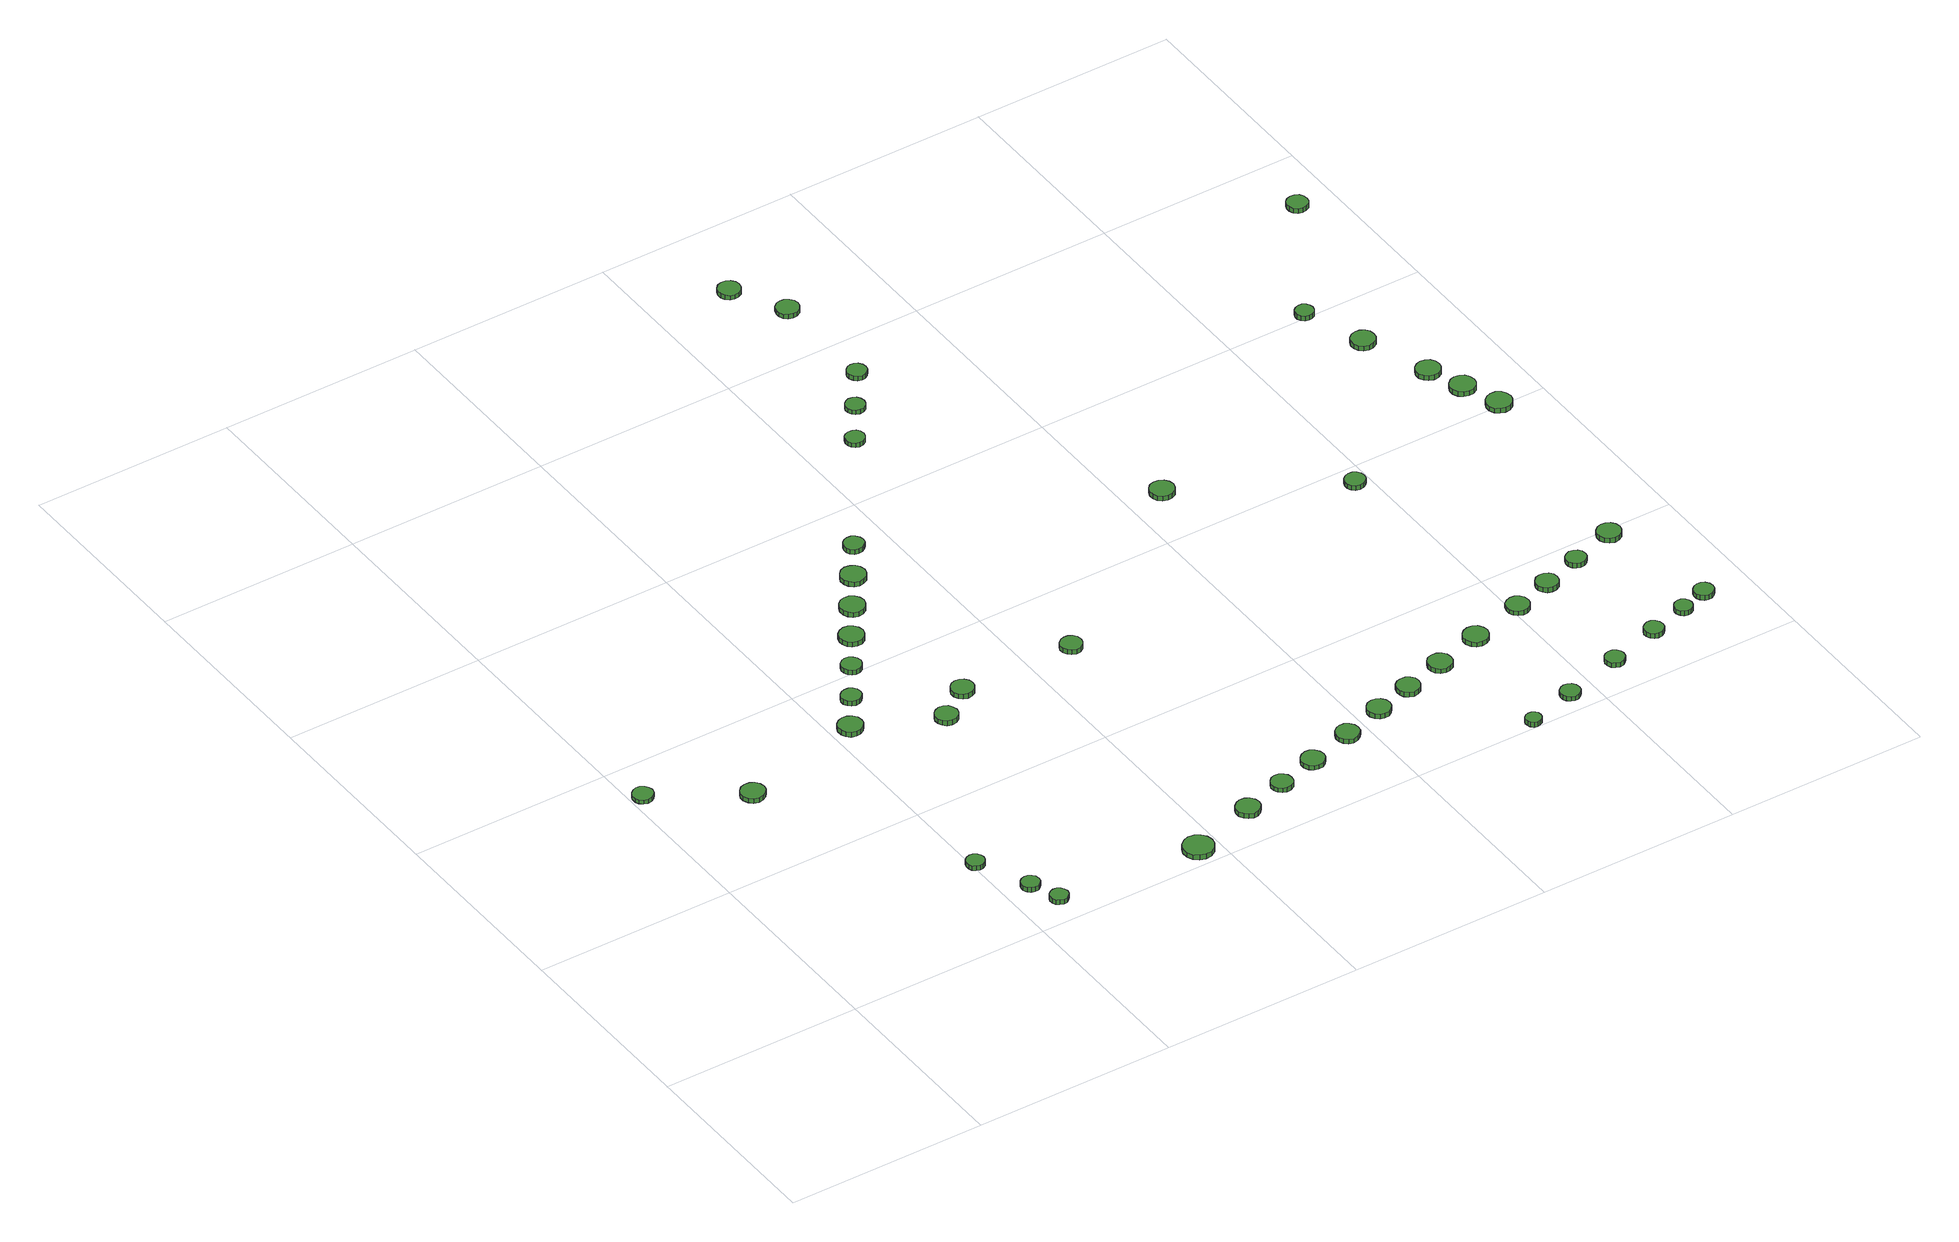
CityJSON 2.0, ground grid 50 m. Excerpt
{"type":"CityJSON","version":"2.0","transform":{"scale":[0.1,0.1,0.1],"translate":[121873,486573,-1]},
"CityObjects":{
"tree1":{"type":"SolitaryVegetationObject","attributes":{"function":"something"},"geometry":[{"type":"MultiSurface","lod":"1","boundaries":[[[0,1,2,3,4,5,6,7,8,9,10,11,12,13,14]],[[15,16,17,18,19,20,21,22,23,24,25,26,27,28,29]],[[0,29,28,1]],[[1,28,27,2]],[[2,27,26,3]],[[3,26,25,4]],[[4,25,24,5]],[[5,24,23,6]],[[6,23,22,7]],[[7,22,21,8]],[[8,21,20,9]],[[9,20,19,10]],[[10,19,18,11]],[[11,18,17,12]],[[12,17,16,13]],[[13,16,15,14]],[[14,15,29,0]]]}]},
"tree2":{"type":"SolitaryVegetationObject","attributes":{"function":"something"},"geometry":[{"type":"MultiSurface","lod":"1","boundaries":[[[30,31,32,33,34,35,36,37,38,39,40,41,42,43,44]],[[45,46,47,48,49,50,51,52,53,54,55,56,57,58,59]],[[30,59,58,31]],[[31,58,57,32]],[[32,57,56,33]],[[33,56,55,34]],[[34,55,54,35]],[[35,54,53,36]],[[36,53,52,37]],[[37,52,51,38]],[[38,51,50,39]],[[39,50,49,40]],[[40,49,48,41]],[[41,48,47,42]],[[42,47,46,43]],[[43,46,45,44]],[[44,45,59,30]]]}]},
"tree3":{"type":"SolitaryVegetationObject","attributes":{"function":"something"},"geometry":[{"type":"MultiSurface","lod":"1","boundaries":[[[60,61,62,63,64,65,66,67,68,69,70,71,72,73,74]],[[75,76,77,78,79,80,81,82,83,84,85,86,87,88,89]],[[60,89,88,61]],[[61,88,87,62]],[[62,87,86,63]],[[63,86,85,64]],[[64,85,84,65]],[[65,84,83,66]],[[66,83,82,67]],[[67,82,81,68]],[[68,81,80,69]],[[69,80,79,70]],[[70,79,78,71]],[[71,78,77,72]],[[72,77,76,73]],[[73,76,75,74]],[[74,75,89,60]]]}]},
"tree4":{"type":"SolitaryVegetationObject","attributes":{"function":"something"},"geometry":[{"type":"MultiSurface","lod":"1","boundaries":[[[90,91,92,93,94,95,96,97,98,99,100,101,102,103,104]],[[105,106,107,108,109,110,111,112,113,114,115,116,117,118,119]],[[90,119,118,91]],[[91,118,117,92]],[[92,117,116,93]],[[93,116,115,94]],[[94,115,114,95]],[[95,114,113,96]],[[96,113,112,97]],[[97,112,111,98]],[[98,111,110,99]],[[99,110,109,100]],[[100,109,108,101]],[[101,108,107,102]],[[102,107,106,103]],[[103,106,105,104]],[[104,105,119,90]]]}]},
"tree5":{"type":"SolitaryVegetationObject","attributes":{"function":"something"},"geometry":[{"type":"MultiSurface","lod":"1","boundaries":[[[120,121,122,123,124,125,126,127,128,129,130,131,132,133,134]],[[135,136,137,138,139,140,141,142,143,144,145,146,147,148,149]],[[120,149,148,121]],[[121,148,147,122]],[[122,147,146,123]],[[123,146,145,124]],[[124,145,144,125]],[[125,144,143,126]],[[126,143,142,127]],[[127,142,141,128]],[[128,141,140,129]],[[129,140,139,130]],[[130,139,138,131]],[[131,138,137,132]],[[132,137,136,133]],[[133,136,135,134]],[[134,135,149,120]]]}]},
"tree6":{"type":"SolitaryVegetationObject","attributes":{"function":"something"},"geometry":[{"type":"MultiSurface","lod":"1","boundaries":[[[150,151,152,153,154,155,156,157,158,159,160,161,162,163,164]],[[165,166,167,168,169,170,171,172,173,174,175,176,177,178,179]],[[150,179,178,151]],[[151,178,177,152]],[[152,177,176,153]],[[153,176,175,154]],[[154,175,174,155]],[[155,174,173,156]],[[156,173,172,157]],[[157,172,171,158]],[[158,171,170,159]],[[159,170,169,160]],[[160,169,168,161]],[[161,168,167,162]],[[162,167,166,163]],[[163,166,165,164]],[[164,165,179,150]]]}]},
"tree7":{"type":"SolitaryVegetationObject","attributes":{"function":"something"},"geometry":[{"type":"MultiSurface","lod":"1","boundaries":[[[180,181,182,183,184,185,186,187,188,189,190,191,192,193,194]],[[195,196,197,198,199,200,201,202,203,204,205,206,207,208,209]],[[180,209,208,181]],[[181,208,207,182]],[[182,207,206,183]],[[183,206,205,184]],[[184,205,204,185]],[[185,204,203,186]],[[186,203,202,187]],[[187,202,201,188]],[[188,201,200,189]],[[189,200,199,190]],[[190,199,198,191]],[[191,198,197,192]],[[192,197,196,193]],[[193,196,195,194]],[[194,195,209,180]]]}]},
"tree8":{"type":"SolitaryVegetationObject","attributes":{"function":"something"},"geometry":[{"type":"MultiSurface","lod":"1","boundaries":[[[210,211,212,213,214,215,216,217,218,219,220,221,222,223,224]],[[225,226,227,228,229,230,231,232,233,234,235,236,237,238,239]],[[210,239,238,211]],[[211,238,237,212]],[[212,237,236,213]],[[213,236,235,214]],[[214,235,234,215]],[[215,234,233,216]],[[216,233,232,217]],[[217,232,231,218]],[[218,231,230,219]],[[219,230,229,220]],[[220,229,228,221]],[[221,228,227,222]],[[222,227,226,223]],[[223,226,225,224]],[[224,225,239,210]]]}]},
"tree9":{"type":"SolitaryVegetationObject","attributes":{"function":"something"},"geometry":[{"type":"MultiSurface","lod":"1","boundaries":[[[240,241,242,243,244,245,246,247,248,249,250,251,252,253,254]],[[255,256,257,258,259,260,261,262,263,264,265,266,267,268,269]],[[240,269,268,241]],[[241,268,267,242]],[[242,267,266,243]],[[243,266,265,244]],[[244,265,264,245]],[[245,264,263,246]],[[246,263,262,247]],[[247,262,261,248]],[[248,261,260,249]],[[249,260,259,250]],[[250,259,258,251]],[[251,258,257,252]],[[252,257,256,253]],[[253,256,255,254]],[[254,255,269,240]]]}]},
"tree10":{"type":"SolitaryVegetationObject","attributes":{"function":"something"},"geometry":[{"type":"MultiSurface","lod":"1","boundaries":[[[270,271,272,273,274,275,276,277,278,279,280,281,282,283,284]],[[285,286,287,288,289,290,291,292,293,294,295,296,297,298,299]],[[270,299,298,271]],[[271,298,297,272]],[[272,297,296,273]],[[273,296,295,274]],[[274,295,294,275]],[[275,294,293,276]],[[276,293,292,277]],[[277,292,291,278]],[[278,291,290,279]],[[279,290,289,280]],[[280,289,288,281]],[[281,288,287,282]],[[282,287,286,283]],[[283,286,285,284]],[[284,285,299,270]]]}]},
"tree11":{"type":"SolitaryVegetationObject","attributes":{"function":"something"},"geometry":[{"type":"MultiSurface","lod":"1","boundaries":[[[300,301,302,303,304,305,306,307,308,309,310,311,312,313,314]],[[315,316,317,318,319,320,321,322,323,324,325,326,327,328,329]],[[300,329,328,301]],[[301,328,327,302]],[[302,327,326,303]],[[303,326,325,304]],[[304,325,324,305]],[[305,324,323,306]],[[306,323,322,307]],[[307,322,321,308]],[[308,321,320,309]],[[309,320,319,310]],[[310,319,318,311]],[[311,318,317,312]],[[312,317,316,313]],[[313,316,315,314]],[[314,315,329,300]]]}]},
"tree12":{"type":"SolitaryVegetationObject","attributes":{"function":"something"},"geometry":[{"type":"MultiSurface","lod":"1","boundaries":[[[330,331,332,333,334,335,336,337,338,339,340,341,342,343,344]],[[345,346,347,348,349,350,351,352,353,354,355,356,357,358,359]],[[330,359,358,331]],[[331,358,357,332]],[[332,357,356,333]],[[333,356,355,334]],[[334,355,354,335]],[[335,354,353,336]],[[336,353,352,337]],[[337,352,351,338]],[[338,351,350,339]],[[339,350,349,340]],[[340,349,348,341]],[[341,348,347,342]],[[342,347,346,343]],[[343,346,345,344]],[[344,345,359,330]]]}]},
"tree13":{"type":"SolitaryVegetationObject","attributes":{"function":"something"},"geometry":[{"type":"MultiSurface","lod":"1","boundaries":[[[360,361,362,363,364,365,366,367,368,369,370,371,372,373,374]],[[375,376,377,378,379,380,381,382,383,384,385,386,387,388,389]],[[360,389,388,361]],[[361,388,387,362]],[[362,387,386,363]],[[363,386,385,364]],[[364,385,384,365]],[[365,384,383,366]],[[366,383,382,367]],[[367,382,381,368]],[[368,381,380,369]],[[369,380,379,370]],[[370,379,378,371]],[[371,378,377,372]],[[372,377,376,373]],[[373,376,375,374]],[[374,375,389,360]]]}]},
"tree14":{"type":"SolitaryVegetationObject","attributes":{"function":"something"},"geometry":[{"type":"MultiSurface","lod":"1","boundaries":[[[390,391,392,393,394,395,396,397,398,399,400,401,402,403,404]],[[405,406,407,408,409,410,411,412,413,414,415,416,417,418,419]],[[390,419,418,391]],[[391,418,417,392]],[[392,417,416,393]],[[393,416,415,394]],[[394,415,414,395]],[[395,414,413,396]],[[396,413,412,397]],[[397,412,411,398]],[[398,411,410,399]],[[399,410,409,400]],[[400,409,408,401]],[[401,408,407,402]],[[402,407,406,403]],[[403,406,405,404]],[[404,405,419,390]]]}]},
"tree15":{"type":"SolitaryVegetationObject","attributes":{"function":"something"},"geometry":[{"type":"MultiSurface","lod":"1","boundaries":[[[420,421,422,423,424,425,426,427,428,429,430,431,432,433,434]],[[435,436,437,438,439,440,441,442,443,444,445,446,447,448,449]],[[420,449,448,421]],[[421,448,447,422]],[[422,447,446,423]],[[423,446,445,424]],[[424,445,444,425]],[[425,444,443,426]],[[426,443,442,427]],[[427,442,441,428]],[[428,441,440,429]],[[429,440,439,430]],[[430,439,438,431]],[[431,438,437,432]],[[432,437,436,433]],[[433,436,435,434]],[[434,435,449,420]]]}]},
"tree16":{"type":"SolitaryVegetationObject","attributes":{"function":"something"},"geometry":[{"type":"MultiSurface","lod":"1","boundaries":[[[450,451,452,453,454,455,456,457,458,459,460,461,462,463,464]],[[465,466,467,468,469,470,471,472,473,474,475,476,477,478,479]],[[450,479,478,451]],[[451,478,477,452]],[[452,477,476,453]],[[453,476,475,454]],[[454,475,474,455]],[[455,474,473,456]],[[456,473,472,457]],[[457,472,471,458]],[[458,471,470,459]],[[459,470,469,460]],[[460,469,468,461]],[[461,468,467,462]],[[462,467,466,463]],[[463,466,465,464]],[[464,465,479,450]]]}]},
"tree17":{"type":"SolitaryVegetationObject","attributes":{"function":"something"},"geometry":[{"type":"MultiSurface","lod":"1","boundaries":[[[480,481,482,483,484,485,486,487,488,489,490,491,492,493,494]],[[495,496,497,498,499,500,501,502,503,504,505,506,507,508,509]],[[480,509,508,481]],[[481,508,507,482]],[[482,507,506,483]],[[483,506,505,484]],[[484,505,504,485]],[[485,504,503,486]],[[486,503,502,487]],[[487,502,501,488]],[[488,501,500,489]],[[489,500,499,490]],[[490,499,498,491]],[[491,498,497,492]],[[492,497,496,493]],[[493,496,495,494]],[[494,495,509,480]]]}]},
"tree18":{"type":"SolitaryVegetationObject","attributes":{"function":"something"},"geometry":[{"type":"MultiSurface","lod":"1","boundaries":[[[510,511,512,513,514,515,516,517,518,519,520,521,522,523,524]],[[525,526,527,528,529,530,531,532,533,534,535,536,537,538,539]],[[510,539,538,511]],[[511,538,537,512]],[[512,537,536,513]],[[513,536,535,514]],[[514,535,534,515]],[[515,534,533,516]],[[516,533,532,517]],[[517,532,531,518]],[[518,531,530,519]],[[519,530,529,520]],[[520,529,528,521]],[[521,528,527,522]],[[522,527,526,523]],[[523,526,525,524]],[[524,525,539,510]]]}]},
"tree19":{"type":"SolitaryVegetationObject","attributes":{"function":"something"},"geometry":[{"type":"MultiSurface","lod":"1","boundaries":[[[540,541,542,543,544,545,546,547,548,549,550,551,552,553,554]],[[555,556,557,558,559,560,561,562,563,564,565,566,567,568,569]],[[540,569,568,541]],[[541,568,567,542]],[[542,567,566,543]],[[543,566,565,544]],[[544,565,564,545]],[[545,564,563,546]],[[546,563,562,547]],[[547,562,561,548]],[[548,561,560,549]],[[549,560,559,550]],[[550,559,558,551]],[[551,558,557,552]],[[552,557,556,553]],[[553,556,555,554]],[[554,555,569,540]]]}]},
"tree20":{"type":"SolitaryVegetationObject","attributes":{"function":"something"},"geometry":[{"type":"MultiSurface","lod":"1","boundaries":[[[570,571,572,573,574,575,576,577,578,579,580,581,582,583,584]],[[585,586,587,588,589,590,591,592,593,594,595,596,597,598,599]],[[570,599,598,571]],[[571,598,597,572]],[[572,597,596,573]],[[573,596,595,574]],[[574,595,594,575]],[[575,594,593,576]],[[576,593,592,577]],[[577,592,591,578]],[[578,591,590,579]],[[579,590,589,580]],[[580,589,588,581]],[[581,588,587,582]],[[582,587,586,583]],[[583,586,585,584]],[[584,585,599,570]]]}]},
"tree21":{"type":"SolitaryVegetationObject","attributes":{"function":"something"},"geometry":[{"type":"MultiSurface","lod":"1","boundaries":[[[600,601,602,603,604,605,606,607,608,609,610,611,612,613,614]],[[615,616,617,618,619,620,621,622,623,624,625,626,627,628,629]],[[600,629,628,601]],[[601,628,627,602]],[[602,627,626,603]],[[603,626,625,604]],[[604,625,624,605]],[[605,624,623,606]],[[606,623,622,607]],[[607,622,621,608]],[[608,621,620,609]],[[609,620,619,610]],[[610,619,618,611]],[[611,618,617,612]],[[612,617,616,613]],[[613,616,615,614]],[[614,615,629,600]]]}]},
"tree22":{"type":"SolitaryVegetationObject","attributes":{"function":"something"},"geometry":[{"type":"MultiSurface","lod":"1","boundaries":[[[630,631,632,633,634,635,636,637,638,639,640,641,642,643,644]],[[645,646,647,648,649,650,651,652,653,654,655,656,657,658,659]],[[630,659,658,631]],[[631,658,657,632]],[[632,657,656,633]],[[633,656,655,634]],[[634,655,654,635]],[[635,654,653,636]],[[636,653,652,637]],[[637,652,651,638]],[[638,651,650,639]],[[639,650,649,640]],[[640,649,648,641]],[[641,648,647,642]],[[642,647,646,643]],[[643,646,645,644]],[[644,645,659,630]]]}]},
"tree23":{"type":"SolitaryVegetationObject","attributes":{"function":"something"},"geometry":[{"type":"MultiSurface","lod":"1","boundaries":[[[660,661,662,663,664,665,666,667,668,669,670,671,672,673,674]],[[675,676,677,678,679,680,681,682,683,684,685,686,687,688,689]],[[660,689,688,661]],[[661,688,687,662]],[[662,687,686,663]],[[663,686,685,664]],[[664,685,684,665]],[[665,684,683,666]],[[666,683,682,667]],[[667,682,681,668]],[[668,681,680,669]],[[669,680,679,670]],[[670,679,678,671]],[[671,678,677,672]],[[672,677,676,673]],[[673,676,675,674]],[[674,675,689,660]]]}]},
"tree24":{"type":"SolitaryVegetationObject","attributes":{"function":"something"},"geometry":[{"type":"MultiSurface","lod":"1","boundaries":[[[690,691,692,693,694,695,696,697,698,699,700,701,702,703,704]],[[705,706,707,708,709,710,711,712,713,714,715,716,717,718,719]],[[690,719,718,691]],[[691,718,717,692]],[[692,717,716,693]],[[693,716,715,694]],[[694,715,714,695]],[[695,714,713,696]],[[696,713,712,697]],[[697,712,711,698]],[[698,711,710,699]],[[699,710,709,700]],[[700,709,708,701]],[[701,708,707,702]],[[702,707,706,703]],[[703,706,705,704]],[[704,705,719,690]]]}]},
"tree25":{"type":"SolitaryVegetationObject","attributes":{"function":"something"},"geometry":[{"type":"MultiSurface","lod":"1","boundaries":[[[720,721,722,723,724,725,726,727,728,729,730,731,732,733,734]],[[735,736,737,738,739,740,741,742,743,744,745,746,747,748,749]],[[720,749,748,721]],[[721,748,747,722]],[[722,747,746,723]],[[723,746,745,724]],[[724,745,744,725]],[[725,744,743,726]],[[726,743,742,727]],[[727,742,741,728]],[[728,741,740,729]],[[729,740,739,730]],[[730,739,738,731]],[[731,738,737,732]],[[732,737,736,733]],[[733,736,735,734]],[[734,735,749,720]]]}]},
"tree26":{"type":"SolitaryVegetationObject","attributes":{"function":"something"},"geometry":[{"type":"MultiSurface","lod":"1","boundaries":[[[750,751,752,753,754,755,756,757,758,759,760,761,762,763,764]],[[765,766,767,768,769,770,771,772,773,774,775,776,777,778,779]],[[750,779,778,751]],[[751,778,777,752]],[[752,777,776,753]],[[753,776,775,754]],[[754,775,774,755]],[[755,774,773,756]],[[756,773,772,757]],[[757,772,771,758]],[[758,771,770,759]],[[759,770,769,760]],[[760,769,768,761]],[[761,768,767,762]],[[762,767,766,763]],[[763,766,765,764]],[[764,765,779,750]]]}]},
"tree27":{"type":"SolitaryVegetationObject","attributes":{"function":"something"},"geometry":[{"type":"MultiSurface","lod":"1","boundaries":[[[780,781,782,783,784,785,786,787,788,789,790,791,792,793,794]],[[795,796,797,798,799,800,801,802,803,804,805,806,807,808,809]],[[780,809,808,781]],[[781,808,807,782]],[[782,807,806,783]],[[783,806,805,784]],[[784,805,804,785]],[[785,804,803,786]],[[786,803,802,787]],[[787,802,801,788]],[[788,801,800,789]],[[789,800,799,790]],[[790,799,798,791]],[[791,798,797,792]],[[792,797,796,793]],[[793,796,795,794]],[[794,795,809,780]]]}]},
"tree28":{"type":"SolitaryVegetationObject","attributes":{"function":"something"},"geometry":[{"type":"MultiSurface","lod":"1","boundaries":[[[810,811,812,813,814,815,816,817,818,819,820,821,822,823,824]],[[825,826,827,828,829,830,831,832,833,834,835,836,837,838,839]],[[810,839,838,811]],[[811,838,837,812]],[[812,837,836,813]],[[813,836,835,814]],[[814,835,834,815]],[[815,834,833,816]],[[816,833,832,817]],[[817,832,831,818]],[[818,831,830,819]],[[819,830,829,820]],[[820,829,828,821]],[[821,828,827,822]],[[822,827,826,823]],[[823,826,825,824]],[[824,825,839,810]]]}]},
"tree29":{"type":"SolitaryVegetationObject","attributes":{"function":"something"},"geometry":[{"type":"MultiSurface","lod":"1","boundaries":[[[840,841,842,843,844,845,846,847,848,849,850,851,852,853,854]],[[855,856,857,858,859,860,861,862,863,864,865,866,867,868,869]],[[840,869,868,841]],[[841,868,867,842]],[[842,867,866,843]],[[843,866,865,844]],[[844,865,864,845]],[[845,864,863,846]],[[846,863,862,847]],[[847,862,861,848]],[[848,861,860,849]],[[849,860,859,850]],[[850,859,858,851]],[[851,858,857,852]],[[852,857,856,853]],[[853,856,855,854]],[[854,855,869,840]]]}]},
"tree30":{"type":"SolitaryVegetationObject","attributes":{"function":"something"},"geometry":[{"type":"MultiSurface","lod":"1","boundaries":[[[870,871,872,873,874,875,876,877,878,879,880,881,882,883,884]],[[885,886,887,888,889,890,891,892,893,894,895,896,897,898,899]],[[870,899,898,871]],[[871,898,897,872]],[[872,897,896,873]],[[873,896,895,874]],[[874,895,894,875]],[[875,894,893,876]],[[876,893,892,877]],[[877,892,891,878]],[[878,891,890,879]],[[879,890,889,880]],[[880,889,888,881]],[[881,888,887,882]],[[882,887,886,883]],[[883,886,885,884]],[[884,885,899,870]]]}]},
"tree31":{"type":"SolitaryVegetationObject","attributes":{"function":"something"},"geometry":[{"type":"MultiSurface","lod":"1","boundaries":[[[900,901,902,903,904,905,906,907,908,909,910,911,912,913,914]],[[915,916,917,918,919,920,921,922,923,924,925,926,927,928,929]],[[900,929,928,901]],[[901,928,927,902]],[[902,927,926,903]],[[903,926,925,904]],[[904,925,924,905]],[[905,924,923,906]],[[906,923,922,907]],[[907,922,921,908]],[[908,921,920,909]],[[909,920,919,910]],[[910,919,918,911]],[[911,918,917,912]],[[912,917,916,913]],[[913,916,915,914]],[[914,915,929,900]]]}]},
"tree32":{"type":"SolitaryVegetationObject","attributes":{"function":"something"},"geometry":[{"type":"MultiSurface","lod":"1","boundaries":[[[930,931,932,933,934,935,936,937,938,939,940,941,942,943,944]],[[945,946,947,948,949,950,951,952,953,954,955,956,957,958,959]],[[930,959,958,931]],[[931,958,957,932]],[[932,957,956,933]],[[933,956,955,934]],[[934,955,954,935]],[[935,954,953,936]],[[936,953,952,937]],[[937,952,951,938]],[[938,951,950,939]],[[939,950,949,940]],[[940,949,948,941]],[[941,948,947,942]],[[942,947,946,943]],[[943,946,945,944]],[[944,945,959,930]]]}]},
"tree33":{"type":"SolitaryVegetationObject","attributes":{"function":"something"},"geometry":[{"type":"MultiSurface","lod":"1","boundaries":[[[960,961,962,963,964,965,966,967,968,969,970,971,972,973,974]],[[975,976,977,978,979,980,981,982,983,984,985,986,987,988,989]],[[960,989,988,961]],[[961,988,987,962]],[[962,987,986,963]],[[963,986,985,964]],[[964,985,984,965]],[[965,984,983,966]],[[966,983,982,967]],[[967,982,981,968]],[[968,981,980,969]],[[969,980,979,970]],[[970,979,978,971]],[[971,978,977,972]],[[972,977,976,973]],[[973,976,975,974]],[[974,975,989,960]]]}]},
"tree34":{"type":"SolitaryVegetationObject","attributes":{"function":"something"},"geometry":[{"type":"MultiSurface","lod":"1","boundaries":[[[990,991,992,993,994,995,996,997,998,999,1000,1001,1002,1003,1004]],[[1005,1006,1007,1008,1009,1010,1011,1012,1013,1014,1015,1016,1017,1018,1019]],[[990,1019,1018,991]],[[991,1018,1017,992]],[[992,1017,1016,993]],[[993,1016,1015,994]],[[994,1015,1014,995]],[[995,1014,1013,996]],[[996,1013,1012,997]],[[997,1012,1011,998]],[[998,1011,1010,999]],[[999,1010,1009,1000]],[[1000,1009,1008,1001]],[[1001,1008,1007,1002]],[[1002,1007,1006,1003]],[[1003,1006,1005,1004]],[[1004,1005,1019,990]]]}]},
"tree35":{"type":"SolitaryVegetationObject","attributes":{"function":"something"},"geometry":[{"type":"MultiSurface","lod":"1","boundaries":[[[1020,1021,1022,1023,1024,1025,1026,1027,1028,1029,1030,1031,1032,1033,1034]],[[1035,1036,1037,1038,1039,1040,1041,1042,1043,1044,1045,1046,1047,1048,1049]],[[1020,1049,1048,1021]],[[1021,1048,1047,1022]],[[1022,1047,1046,1023]],[[1023,1046,1045,1024]],[[1024,1045,1044,1025]],[[1025,1044,1043,1026]],[[1026,1043,1042,1027]],[[1027,1042,1041,1028]],[[1028,1041,1040,1029]],[[1029,1040,1039,1030]],[[1030,1039,1038,1031]],[[1031,1038,1037,1032]],[[1032,1037,1036,1033]],[[1033,1036,1035,1034]],[[1034,1035,1049,1020]]]}]},
"tree36":{"type":"SolitaryVegetationObject","attributes":{"function":"something"},"geometry":[{"type":"MultiSurface","lod":"1","boundaries":[[[1050,1051,1052,1053,1054,1055,1056,1057,1058,1059,1060,1061,1062,1063,1064]],[[1065,1066,1067,1068,1069,1070,1071,1072,1073,1074,1075,1076,1077,1078,1079]],[[1050,1079,1078,1051]],[[1051,1078,1077,1052]],[[1052,1077,1076,1053]],[[1053,1076,1075,1054]],[[1054,1075,1074,1055]],[[1055,1074,1073,1056]],[[1056,1073,1072,1057]],[[1057,1072,1071,1058]],[[1058,1071,1070,1059]],[[1059,1070,1069,1060]],[[1060,1069,1068,1061]],[[1061,1068,1067,1062]],[[1062,1067,1066,1063]],[[1063,1066,1065,1064]],[[1064,1065,1079,1050]]]}]},
"tree37":{"type":"SolitaryVegetationObject","attributes":{"function":"something"},"geometry":[{"type":"MultiSurface","lod":"1","boundaries":[[[1080,1081,1082,1083,1084,1085,1086,1087,1088,1089,1090,1091,1092,1093,1094]],[[1095,1096,1097,1098,1099,1100,1101,1102,1103,1104,1105,1106,1107,1108,1109]],[[1080,1109,1108,1081]],[[1081,1108,1107,1082]],[[1082,1107,1106,1083]],[[1083,1106,1105,1084]],[[1084,1105,1104,1085]],[[1085,1104,1103,1086]],[[1086,1103,1102,1087]],[[1087,1102,1101,1088]],[[1088,1101,1100,1089]],[[1089,1100,1099,1090]],[[1090,1099,1098,1091]],[[1091,1098,1097,1092]],[[1092,1097,1096,1093]],[[1093,1096,1095,1094]],[[1094,1095,1109,1080]]]}]},
"tree38":{"type":"SolitaryVegetationObject","attributes":{"function":"something"},"geometry":[{"type":"MultiSurface","lod":"1","boundaries":[[[1110,1111,1112,1113,1114,1115,1116,1117,1118,1119,1120,1121,1122,1123,1124]],[[1125,1126,1127,1128,1129,1130,1131,1132,1133,1134,1135,1136,1137,1138,1139]],[[1110,1139,1138,1111]],[[1111,1138,1137,1112]],[[1112,1137,1136,1113]],[[1113,1136,1135,1114]],[[1114,1135,1134,1115]],[[1115,1134,1133,1116]],[[1116,1133,1132,1117]],[[1117,1132,1131,1118]],[[1118,1131,1130,1119]],[[1119,1130,1129,1120]],[[1120,1129,1128,1121]],[[1121,1128,1127,1122]],[[1122,1127,1126,1123]],[[1123,1126,1125,1124]],[[1124,1125,1139,1110]]]}]},
"tree39":{"type":"SolitaryVegetationObject","attributes":{"function":"something"},"geometry":[{"type":"MultiSurface","lod":"1","boundaries":[[[1140,1141,1142,1143,1144,1145,1146,1147,1148,1149,1150,1151,1152,1153,1154]],[[1155,1156,1157,1158,1159,1160,1161,1162,1163,1164,1165,1166,1167,1168,1169]],[[1140,1169,1168,1141]],[[1141,1168,1167,1142]],[[1142,1167,1166,1143]],[[1143,1166,1165,1144]],[[1144,1165,1164,1145]],[[1145,1164,1163,1146]],[[1146,1163,1162,1147]],[[1147,1162,1161,1148]],[[1148,1161,1160,1149]],[[1149,1160,1159,1150]],[[1150,1159,1158,1151]],[[1151,1158,1157,1152]],[[1152,1157,1156,1153]],[[1153,1156,1155,1154]],[[1154,1155,1169,1140]]]}]},
"tree40":{"type":"SolitaryVegetationObject","attributes":{"function":"something"},"geometry":[{"type":"MultiSurface","lod":"1","boundaries":[[[1170,1171,1172,1173,1174,1175,1176,1177,1178,1179,1180,1181,1182,1183,1184]],[[1185,1186,1187,1188,1189,1190,1191,1192,1193,1194,1195,1196,1197,1198,1199]],[[1170,1199,1198,1171]],[[1171,1198,1197,1172]],[[1172,1197,1196,1173]],[[1173,1196,1195,1174]],[[1174,1195,1194,1175]],[[1175,1194,1193,1176]],[[1176,1193,1192,1177]],[[1177,1192,1191,1178]],[[1178,1191,1190,1179]],[[1179,1190,1189,1180]],[[1180,1189,1188,1181]],[[1181,1188,1187,1182]],[[1182,1187,1186,1183]],[[1183,1186,1185,1184]],[[1184,1185,1199,1170]]]}]},
"tree41":{"type":"SolitaryVegetationObject","attributes":{"function":"something"},"geometry":[{"type":"MultiSurface","lod":"1","boundaries":[[[1200,1201,1202,1203,1204,1205,1206,1207,1208,1209,1210,1211,1212,1213,1214]],[[1215,1216,1217,1218,1219,1220,1221,1222,1223,1224,1225,1226,1227,1228,1229]],[[1200,1229,1228,1201]],[[1201,1228,1227,1202]],[[1202,1227,1226,1203]],[[1203,1226,1225,1204]],[[1204,1225,1224,1205]],[[1205,1224,1223,1206]],[[1206,1223,1222,1207]],[[1207,1222,1221,1208]],[[1208,1221,1220,1209]],[[1209,1220,1219,1210]],[[1210,1219,1218,1211]],[[1211,1218,1217,1212]],[[1212,1217,1216,1213]],[[1213,1216,1215,1214]],[[1214,1215,1229,1200]]]}]},
"tree42":{"type":"SolitaryVegetationObject","attributes":{"function":"something"},"geometry":[{"type":"MultiSurface","lod":"1","boundaries":[[[1230,1231,1232,1233,1234,1235,1236,1237,1238,1239,1240,1241,1242,1243,1244]],[[1245,1246,1247,1248,1249,1250,1251,1252,1253,1254,1255,1256,1257,1258,1259]],[[1230,1259,1258,1231]],[[1231,1258,1257,1232]],[[1232,1257,1256,1233]],[[1233,1256,1255,1234]],[[1234,1255,1254,1235]],[[1235,1254,1253,1236]],[[1236,1253,1252,1237]],[[1237,1252,1251,1238]],[[1238,1251,1250,1239]],[[1239,1250,1249,1240]],[[1240,1249,1248,1241]],[[1241,1248,1247,1242]],[[1242,1247,1246,1243]],[[1243,1246,1245,1244]],[[1244,1245,1259,1230]]]}]},
"tree43":{"type":"SolitaryVegetationObject","attributes":{"function":"something"},"geometry":[{"type":"MultiSurface","lod":"1","boundaries":[[[1260,1261,1262,1263,1264,1265,1266,1267,1268,1269,1270,1271,1272,1273,1274]],[[1275,1276,1277,1278,1279,1280,1281,1282,1283,1284,1285,1286,1287,1288,1289]],[[1260,1289,1288,1261]],[[1261,1288,1287,1262]],[[1262,1287,1286,1263]],[[1263,1286,1285,1264]],[[1264,1285,1284,1265]],[[1265,1284,1283,1266]],[[1266,1283,1282,1267]],[[1267,1282,1281,1268]],[[1268,1281,1280,1269]],[[1269,1280,1279,1270]],[[1270,1279,1278,1271]],[[1271,1278,1277,1272]],[[1272,1277,1276,1273]],[[1273,1276,1275,1274]],[[1274,1275,1289,1260]]]}]},
"tree44":{"type":"SolitaryVegetationObject","attributes":{"function":"something"},"geometry":[{"type":"MultiSurface","lod":"1","boundaries":[[[1290,1291,1292,1293,1294,1295,1296,1297,1298,1299,1300,1301,1302,1303,1304]],[[1305,1306,1307,1308,1309,1310,1311,1312,1313,1314,1315,1316,1317,1318,1319]],[[1290,1319,1318,1291]],[[1291,1318,1317,1292]],[[1292,1317,1316,1293]],[[1293,1316,1315,1294]],[[1294,1315,1314,1295]],[[1295,1314,1313,1296]],[[1296,1313,1312,1297]],[[1297,1312,1311,1298]],[[1298,1311,1310,1299]],[[1299,1310,1309,1300]],[[1300,1309,1308,1301]],[[1301,1308,1307,1302]],[[1302,1307,1306,1303]],[[1303,1306,1305,1304]],[[1304,1305,1319,1290]]]}]},
"tree45":{"type":"SolitaryVegetationObject","attributes":{"function":"something"},"geometry":[{"type":"MultiSurface","lod":"1","boundaries":[[[1320,1321,1322,1323,1324,1325,1326,1327,1328,1329,1330,1331,1332,1333,1334]],[[1335,1336,1337,1338,1339,1340,1341,1342,1343,1344,1345,1346,1347,1348,1349]],[[1320,1349,1348,1321]],[[1321,1348,1347,1322]],[[1322,1347,1346,1323]],[[1323,1346,1345,1324]],[[1324,1345,1344,1325]],[[1325,1344,1343,1326]],[[1326,1343,1342,1327]],[[1327,1342,1341,1328]],[[1328,1341,1340,1329]],[[1329,1340,1339,1330]],[[1330,1339,1338,1331]],[[1331,1338,1337,1332]],[[1332,1337,1336,1333]],[[1333,1336,1335,1334]],[[1334,1335,1349,1320]]]}]},
"tree46":{"type":"SolitaryVegetationObject","attributes":{"function":"something"},"geometry":[{"type":"MultiSurface","lod":"1","boundaries":[[[1350,1351,1352,1353,1354,1355,1356,1357,1358,1359,1360,1361,1362,1363,1364]],[[1365,1366,1367,1368,1369,1370,1371,1372,1373,1374,1375,1376,1377,1378,1379]],[[1350,1379,1378,1351]],[[1351,1378,1377,1352]],[[1352,1377,1376,1353]],[[1353,1376,1375,1354]],[[1354,1375,1374,1355]],[[1355,1374,1373,1356]],[[1356,1373,1372,1357]],[[1357,1372,1371,1358]],[[1358,1371,1370,1359]],[[1359,1370,1369,1360]],[[1360,1369,1368,1361]],[[1361,1368,1367,1362]],[[1362,1367,1366,1363]],[[1363,1366,1365,1364]],[[1364,1365,1379,1350]]]}]},
"tree47":{"type":"SolitaryVegetationObject","attributes":{"function":"something"},"geometry":[{"type":"MultiSurface","lod":"1","boundaries":[[[1380,1381,1382,1383,1384,1385,1386,1387,1388,1389,1390,1391,1392,1393,1394]],[[1395,1396,1397,1398,1399,1400,1401,1402,1403,1404,1405,1406,1407,1408,1409]],[[1380,1409,1408,1381]],[[1381,1408,1407,1382]],[[1382,1407,1406,1383]],[[1383,1406,1405,1384]],[[1384,1405,1404,1385]],[[1385,1404,1403,1386]],[[1386,1403,1402,1387]],[[1387,1402,1401,1388]],[[1388,1401,1400,1389]],[[1389,1400,1399,1390]],[[1390,1399,1398,1391]],[[1391,1398,1397,1392]],[[1392,1397,1396,1393]],[[1393,1396,1395,1394]],[[1394,1395,1409,1380]]]}]}
},
"vertices":[
[55,888,19],[52,898,19],[46,906,19],[37,912,19],[27,913,19],[17,909,19],[9,902,19],[5,893,19],[5,882,19],[9,873,19],[17,866,19],[27,863,19],[37,864,19],[46,869,19],[52,877,19],[52,877,8],[46,869,8],[37,864,8],[27,863,8],[17,866,8],[9,873,8],[5,882,8],[5,893,8],[9,902,8],[17,909,8],[27,913,8],[37,912,8],[46,906,8],[52,898,8],[55,888,8],
[262,753,26],[259,765,26],[252,775,26],[241,781,26],[229,782,26],[217,778,26],[208,770,26],[203,759,26],[203,747,26],[208,735,26],[217,727,26],[229,723,26],[241,725,26],[252,731,26],[259,741,26],[259,741,14],[252,731,14],[241,725,14],[229,723,14],[217,727,14],[208,735,14],[203,747,14],[203,759,14],[208,770,14],[217,778,14],[229,782,14],[241,781,14],[252,775,14],[259,765,14],[262,753,14],
[521,267,32],[519,276,32],[514,283,32],[506,288,32],[497,289,32],[488,286,32],[481,280,32],[478,272,32],[478,262,32],[481,254,32],[488,248,32],[497,245,32],[506,246,32],[514,251,32],[519,258,32],[519,258,19],[514,251,19],[506,246,19],[497,245,19],[488,248,19],[481,254,19],[478,262,19],[478,272,19],[481,280,19],[488,286,19],[497,289,19],[506,288,19],[514,283,19],[519,276,19],[521,267,19],
[581,137,30],[580,147,30],[574,154,30],[566,159,30],[557,160,30],[548,157,30],[541,151,30],[537,142,30],[537,133,30],[541,124,30],[548,118,30],[557,115,30],[566,116,30],[574,121,30],[580,128,30],[580,128,17],[574,121,17],[566,116,17],[557,115,17],[548,118,17],[541,124,17],[537,133,17],[537,142,17],[541,151,17],[548,157,17],[557,160,17],[566,159,17],[574,154,17],[580,147,17],[581,137,17],
[609,65,30],[607,74,30],[602,81,30],[594,86,30],[585,87,30],[576,84,30],[569,78,30],[565,70,30],[565,60,30],[569,52,30],[576,46,30],[585,43,30],[594,44,30],[602,49,30],[607,56,30],[607,56,17],[602,49,17],[594,44,17],[585,43,17],[576,46,17],[569,52,17],[565,60,17],[565,70,17],[569,78,17],[576,84,17],[585,87,17],[594,86,17],[602,81,17],[607,74,17],[609,65,17],
[571,827,29],[569,840,29],[561,850,29],[550,856,29],[538,857,29],[526,853,29],[517,845,29],[512,834,29],[512,821,29],[517,810,29],[526,801,29],[538,798,29],[550,799,29],[561,805,29],[569,815,29],[569,815,16],[561,805,16],[550,799,16],[538,798,16],[526,801,16],[517,810,16],[512,821,16],[512,834,16],[517,845,16],[526,853,16],[538,857,16],[550,856,16],[561,850,16],[569,840,16],[571,827,16],
[627,916,27],[625,926,27],[619,934,27],[610,939,27],[600,940,27],[590,937,27],[583,930,27],[578,921,27],[578,911,27],[583,902,27],[590,895,27],[600,892,27],[610,893,27],[619,898,27],[625,906,27],[625,906,14],[619,898,14],[610,893,14],[600,892,14],[590,895,14],[583,902,14],[578,911,14],[578,921,14],[583,930,14],[590,937,14],[600,940,14],[610,939,14],[619,934,14],[625,926,14],[627,916,14],
[982,47,23],[979,62,23],[970,74,23],[957,82,23],[941,84,23],[927,79,23],[915,69,23],[909,55,23],[909,39,23],[915,25,23],[927,15,23],[941,10,23],[957,12,23],[970,19,23],[979,32,23],[979,32,10],[970,19,10],[957,12,10],[941,10,10],[927,15,10],[915,25,10],[909,39,10],[909,55,10],[915,69,10],[927,79,10],[941,84,10],[957,82,10],[970,74,10],[979,62,10],[982,47,10],
[766,739,31],[763,751,31],[757,760,31],[747,766,31],[735,767,31],[724,763,31],[716,756,31],[711,745,31],[711,734,31],[716,723,31],[724,715,31],[735,712,31],[747,713,31],[757,719,31],[763,728,31],[763,728,18],[757,719,18],[747,713,18],[735,712,18],[724,715,18],[716,723,18],[711,734,18],[711,745,18],[716,756,18],[724,763,18],[735,767,18],[747,766,18],[757,760,18],[763,751,18],[766,739,18],
[692,1011,24],[689,1021,24],[683,1029,24],[675,1035,24],[664,1036,24],[655,1033,24],[647,1026,24],[643,1016,24],[643,1006,24],[647,997,24],[655,990,24],[664,987,24],[675,988,24],[683,993,24],[689,1001,24],[689,1001,11],[683,993,11],[675,988,11],[664,987,11],[655,990,11],[647,997,11],[643,1006,11],[643,1016,11],[647,1026,11],[655,1033,11],[664,1036,11],[675,1035,11],[683,1029,11],[689,1021,11],[692,1011,11],
[757,1101,22],[754,1113,22],[747,1123,22],[736,1130,22],[724,1131,22],[712,1127,22],[703,1119,22],[698,1107,22],[698,1095,22],[703,1083,22],[712,1075,22],[724,1071,22],[736,1072,22],[747,1079,22],[754,1089,22],[754,1089,9],[747,1079,9],[736,1072,9],[724,1071,9],[712,1075,9],[703,1083,9],[698,1095,9],[698,1107,9],[703,1119,9],[712,1127,9],[724,1131,9],[736,1130,9],[747,1123,9],[754,1113,9],[757,1101,9],
[848,799,31],[846,810,31],[839,819,31],[829,825,31],[817,826,31],[806,823,31],[798,815,31],[793,805,31],[793,793,31],[798,783,31],[806,775,31],[817,771,31],[829,773,31],[839,778,31],[846,788,31],[846,788,18],[839,778,18],[829,773,18],[817,771,18],[806,775,18],[798,783,18],[793,793,18],[793,805,18],[798,815,18],[806,823,18],[817,826,18],[829,825,18],[839,819,18],[846,810,18],[848,799,18],
[820,1191,20],[817,1203,20],[810,1213,20],[799,1220,20],[786,1221,20],[774,1217,20],[765,1209,20],[760,1197,20],[760,1184,20],[765,1173,20],[774,1164,20],[786,1160,20],[799,1162,20],[810,1168,20],[817,1178,20],[817,1178,7],[810,1168,7],[799,1162,7],[786,1160,7],[774,1164,7],[765,1173,7],[760,1184,7],[760,1197,7],[765,1209,7],[774,1217,7],[786,1221,7],[799,1220,7],[810,1213,7],[817,1203,7],[820,1191,7],
[1147,107,18],[1144,119,18],[1137,129,18],[1126,135,18],[1114,136,18],[1103,132,18],[1094,124,18],[1089,113,18],[1089,101,18],[1094,90,18],[1103,82,18],[1114,78,18],[1126,79,18],[1137,85,18],[1144,95,18],[1144,95,5],[1137,85,5],[1126,79,5],[1114,78,5],[1103,82,5],[1094,90,5],[1089,101,5],[1089,113,5],[1094,124,5],[1103,132,5],[1114,136,5],[1126,135,5],[1137,129,5],[1144,119,5],[1147,107,5],
[882,1280,20],[879,1293,20],[872,1303,20],[861,1309,20],[848,1311,20],[836,1307,20],[827,1298,20],[822,1287,20],[822,1274,20],[827,1263,20],[836,1254,20],[848,1250,20],[861,1252,20],[872,1258,20],[879,1268,20],[879,1268,7],[872,1258,7],[861,1252,7],[848,1250,7],[836,1254,7],[827,1263,7],[822,1274,7],[822,1287,7],[827,1298,7],[836,1307,7],[848,1311,7],[861,1309,7],[872,1303,7],[879,1293,7],[882,1280,7],
[1256,141,17],[1254,152,17],[1248,160,17],[1238,166,17],[1227,167,17],[1217,164,17],[1209,156,17],[1204,146,17],[1204,135,17],[1209,125,17],[1217,118,17],[1227,114,17],[1238,116,17],[1248,121,17],[1254,130,17],[1254,130,5],[1248,121,5],[1238,116,5],[1227,114,5],[1217,118,5],[1209,125,5],[1204,135,5],[1204,146,5],[1209,156,5],[1217,164,5],[1227,167,5],[1238,166,5],[1248,160,5],[1254,152,5],[1256,141,5],
[939,1371,20],[937,1381,20],[930,1390,20],[922,1395,20],[911,1396,20],[902,1393,20],[894,1386,20],[890,1376,20],[890,1366,20],[894,1357,20],[902,1350,20],[911,1347,20],[922,1348,20],[930,1353,20],[937,1361,20],[937,1361,7],[930,1353,7],[922,1348,7],[911,1347,7],[902,1350,7],[894,1357,7],[890,1366,7],[890,1376,7],[894,1386,7],[902,1393,7],[911,1396,7],[922,1395,7],[930,1390,7],[937,1381,7],[939,1371,7],
[1137,801,26],[1135,812,26],[1129,821,26],[1119,826,26],[1108,827,26],[1098,824,26],[1090,817,26],[1085,807,26],[1085,796,26],[1090,786,26],[1098,779,26],[1108,775,26],[1119,776,26],[1129,782,26],[1135,791,26],[1135,791,13],[1129,782,13],[1119,776,13],[1108,775,13],[1098,779,13],[1090,786,13],[1085,796,13],[1085,807,13],[1090,817,13],[1098,824,13],[1108,827,13],[1119,826,13],[1129,821,13],[1135,812,13],[1137,801,13],
[1362,171,17],[1359,183,17],[1352,193,17],[1342,199,17],[1330,200,17],[1319,196,17],[1310,188,17],[1305,177,17],[1305,165,17],[1310,154,17],[1319,146,17],[1330,143,17],[1342,144,17],[1352,150,17],[1359,159,17],[1359,159,5],[1352,150,5],[1342,144,5],[1330,143,5],[1319,146,5],[1310,154,5],[1305,165,5],[1305,177,5],[1310,188,5],[1319,196,5],[1330,200,5],[1342,199,5],[1352,193,5],[1359,183,5],[1362,171,5],
[1478,207,17],[1476,219,17],[1468,229,17],[1458,235,17],[1446,236,17],[1435,232,17],[1426,224,17],[1421,213,17],[1421,201,17],[1426,190,17],[1435,182,17],[1446,178,17],[1458,180,17],[1468,186,17],[1476,195,17],[1476,195,5],[1468,186,5],[1458,180,5],[1446,178,5],[1435,182,5],[1426,190,5],[1421,201,5],[1421,213,5],[1426,224,5],[1435,232,5],[1446,236,5],[1458,235,5],[1468,229,5],[1476,219,5],[1478,207,5],
[1585,242,18],[1582,254,18],[1575,263,18],[1565,269,18],[1553,270,18],[1542,267,18],[1533,259,18],[1528,248,18],[1528,236,18],[1533,225,18],[1542,217,18],[1553,214,18],[1565,215,18],[1575,221,18],[1582,231,18],[1582,231,5],[1575,221,5],[1565,215,5],[1553,214,5],[1542,217,5],[1533,225,5],[1528,236,5],[1528,248,5],[1533,259,5],[1542,267,5],[1553,270,5],[1565,269,5],[1575,263,5],[1582,254,5],[1585,242,5],
[1152,1687,19],[1149,1697,19],[1144,1705,19],[1135,1709,19],[1125,1710,19],[1116,1707,19],[1109,1701,19],[1105,1692,19],[1105,1682,19],[1109,1673,19],[1116,1666,19],[1125,1663,19],[1135,1664,19],[1144,1669,19],[1149,1677,19],[1149,1677,7],[1144,1669,7],[1135,1664,7],[1125,1663,7],[1116,1666,7],[1109,1673,7],[1105,1682,7],[1105,1692,7],[1109,1701,7],[1116,1707,7],[1125,1710,7],[1135,1709,7],[1144,1705,7],[1149,1697,7],[1152,1687,7],
[1217,1784,19],[1215,1794,19],[1210,1802,19],[1201,1807,19],[1191,1808,19],[1182,1805,19],[1175,1798,19],[1171,1789,19],[1171,1780,19],[1175,1771,19],[1182,1764,19],[1191,1761,19],[1201,1762,19],[1210,1767,19],[1215,1775,19],[1215,1775,7],[1210,1767,7],[1201,1762,7],[1191,1761,7],[1182,1764,7],[1175,1771,7],[1171,1780,7],[1171,1789,7],[1175,1798,7],[1182,1805,7],[1191,1808,7],[1201,1807,7],[1210,1802,7],[1215,1794,7],[1217,1784,7],
[1681,270,18],[1679,282,18],[1672,291,18],[1662,297,18],[1650,298,18],[1639,295,18],[1630,287,18],[1626,276,18],[1626,264,18],[1630,254,18],[1639,246,18],[1650,242,18],[1662,244,18],[1672,249,18],[1679,259,18],[1679,259,5],[1672,249,5],[1662,244,5],[1650,242,5],[1639,246,5],[1630,254,5],[1626,264,5],[1626,276,5],[1630,287,5],[1639,295,5],[1650,298,5],[1662,297,5],[1672,291,5],[1679,282,5],[1681,270,5],
[1838,20,18],[1837,28,18],[1832,34,18],[1825,38,18],[1817,39,18],[1809,37,18],[1803,31,18],[1800,24,18],[1800,16,18],[1803,9,18],[1809,3,18],[1817,1,18],[1825,2,18],[1832,6,18],[1837,12,18],[1837,12,5],[1832,6,5],[1825,2,5],[1817,1,5],[1809,3,5],[1803,9,5],[1800,16,5],[1800,24,5],[1803,31,5],[1809,37,5],[1817,39,5],[1825,38,5],[1832,34,5],[1837,28,5],[1838,20,5],
[1288,1883,19],[1286,1893,19],[1280,1901,19],[1271,1906,19],[1262,1907,19],[1252,1904,19],[1245,1897,19],[1241,1888,19],[1241,1878,19],[1245,1869,19],[1252,1862,19],[1262,1859,19],[1271,1860,19],[1280,1865,19],[1286,1873,19],[1286,1873,7],[1280,1865,7],[1271,1860,7],[1262,1859,7],[1252,1862,7],[1245,1869,7],[1241,1878,7],[1241,1888,7],[1245,1897,7],[1252,1904,7],[1262,1907,7],[1271,1906,7],[1280,1901,7],[1286,1893,7],[1288,1883,7],
[1788,303,17],[1786,315,17],[1779,325,17],[1768,331,17],[1756,332,17],[1744,329,17],[1735,320,17],[1730,309,17],[1730,297,17],[1735,286,17],[1744,277,17],[1756,274,17],[1768,275,17],[1779,281,17],[1786,291,17],[1786,291,5],[1779,281,5],[1768,275,5],[1756,274,5],[1744,277,5],[1735,286,5],[1730,297,5],[1730,309,5],[1735,320,5],[1744,329,5],[1756,332,5],[1768,331,5],[1779,325,5],[1786,315,5],[1788,303,5],
[1219,2283,19],[1217,2294,19],[1210,2303,19],[1200,2309,19],[1189,2310,19],[1178,2307,19],[1170,2299,19],[1165,2289,19],[1165,2277,19],[1170,2267,19],[1178,2259,19],[1189,2256,19],[1200,2257,19],[1210,2262,19],[1217,2272,19],[1217,2272,7],[1210,2262,7],[1200,2257,7],[1189,2256,7],[1178,2259,7],[1170,2267,7],[1165,2277,7],[1165,2289,7],[1170,2299,7],[1178,2307,7],[1189,2310,7],[1200,2309,7],[1210,2303,7],[1217,2294,7],[1219,2283,7],
[1290,2156,19],[1287,2167,19],[1280,2176,19],[1270,2182,19],[1259,2183,19],[1248,2180,19],[1239,2172,19],[1235,2161,19],[1235,2150,19],[1239,2139,19],[1248,2131,19],[1259,2128,19],[1270,2129,19],[1280,2135,19],[1287,2144,19],[1287,2144,7],[1280,2135,7],[1270,2129,7],[1259,2128,7],[1248,2131,7],[1239,2139,7],[1235,2150,7],[1235,2161,7],[1239,2172,7],[1248,2180,7],[1259,2183,7],[1270,2182,7],[1280,2176,7],[1287,2167,7],[1290,2156,7],
[1618,1153,22],[1615,1165,22],[1608,1175,22],[1597,1181,22],[1585,1182,22],[1573,1179,22],[1564,1170,22],[1559,1159,22],[1559,1147,22],[1564,1136,22],[1573,1128,22],[1585,1124,22],[1597,1125,22],[1608,1131,22],[1615,1141,22],[1615,1141,9],[1608,1131,9],[1597,1125,9],[1585,1124,9],[1573,1128,9],[1564,1136,9],[1559,1147,9],[1559,1159,9],[1564,1170,9],[1573,1179,9],[1585,1182,9],[1597,1181,9],[1608,1175,9],[1615,1165,9],[1618,1153,9],
[1964,55,18],[1962,65,18],[1956,73,18],[1947,78,18],[1937,79,18],[1928,76,18],[1920,69,18],[1916,60,18],[1916,50,18],[1920,41,18],[1928,34,18],[1937,31,18],[1947,32,18],[1956,37,18],[1962,45,18],[1962,45,6],[1956,37,6],[1947,32,6],[1937,31,6],[1928,34,6],[1920,41,6],[1916,50,6],[1916,60,6],[1920,69,6],[1928,76,6],[1937,79,6],[1947,78,6],[1956,73,6],[1962,65,6],[1964,55,6],
[1909,339,17],[1906,351,17],[1899,362,17],[1888,368,17],[1875,369,17],[1863,365,17],[1854,357,17],[1848,345,17],[1848,333,17],[1854,321,17],[1863,312,17],[1875,309,17],[1888,310,17],[1899,316,17],[1906,326,17],[1906,326,5],[1899,316,5],[1888,310,5],[1875,309,5],[1863,312,5],[1854,321,5],[1848,333,5],[1848,345,5],[1854,357,5],[1863,365,5],[1875,369,5],[1888,368,5],[1899,362,5],[1906,351,5],[1909,339,5],
[2113,101,18],[2111,110,18],[2105,118,18],[2097,123,18],[2087,124,18],[2077,121,18],[2070,115,18],[2066,106,18],[2066,96,18],[2070,86,18],[2077,80,18],[2087,77,18],[2097,78,18],[2105,83,18],[2111,91,18],[2111,91,5],[2105,83,5],[2097,78,5],[2087,77,5],[2077,80,5],[2070,86,5],[2066,96,5],[2066,106,5],[2070,115,5],[2077,121,5],[2087,124,5],[2097,123,5],[2105,118,5],[2111,110,5],[2113,101,5],
[2044,378,17],[2042,390,17],[2035,399,17],[2025,405,17],[2013,406,17],[2002,402,17],[1993,395,17],[1989,384,17],[1989,372,17],[1993,362,17],[2002,354,17],[2013,350,17],[2025,351,17],[2035,357,17],[2042,367,17],[2042,367,5],[2035,357,5],[2025,351,5],[2013,350,5],[2002,354,5],[1993,362,5],[1989,372,5],[1989,384,5],[1993,395,5],[2002,402,5],[2013,406,5],[2025,405,5],[2035,399,5],[2042,390,5],[2044,378,5],
[2141,407,20],[2139,419,20],[2132,428,20],[2122,433,20],[2111,434,20],[2100,431,20],[2092,423,20],[2087,413,20],[2087,402,20],[2092,392,20],[2100,384,20],[2111,381,20],[2122,382,20],[2132,387,20],[2139,396,20],[2139,396,7],[2132,387,7],[2122,382,7],[2111,381,7],[2100,384,7],[2092,392,7],[2087,402,7],[2087,413,7],[2092,423,7],[2100,431,7],[2111,434,7],[2122,433,7],[2132,428,7],[2139,419,7],[2141,407,7],
[1984,940,25],[1982,950,25],[1976,959,25],[1967,964,25],[1957,965,25],[1947,962,25],[1939,955,25],[1935,946,25],[1935,935,25],[1939,926,25],[1947,919,25],[1957,916,25],[1967,917,25],[1976,922,25],[1982,930,25],[1982,930,12],[1976,922,12],[1967,917,12],[1957,916,12],[1947,919,12],[1939,926,12],[1935,935,12],[1935,946,12],[1939,955,12],[1947,962,12],[1957,965,12],[1967,964,12],[1976,959,12],[1982,950,12],[1984,940,12],
[2243,140,18],[2241,149,18],[2235,158,18],[2226,163,18],[2216,164,18],[2207,160,18],[2200,154,18],[2195,145,18],[2195,135,18],[2200,126,18],[2207,119,18],[2216,116,18],[2226,117,18],[2235,122,18],[2241,130,18],[2241,130,5],[2235,122,5],[2226,117,5],[2216,116,5],[2207,119,5],[2200,126,5],[2195,135,5],[2195,145,5],[2200,154,5],[2207,160,5],[2216,164,5],[2226,163,5],[2235,158,5],[2241,149,5],[2243,140,5],
[2237,439,23],[2235,449,23],[2229,457,23],[2220,462,23],[2209,464,23],[2200,460,23],[2192,454,23],[2188,444,23],[2188,434,23],[2192,425,23],[2200,418,23],[2209,415,23],[2220,416,23],[2229,421,23],[2235,429,23],[2235,429,10],[2229,421,10],[2220,416,10],[2209,415,10],[2200,418,10],[2192,425,10],[2188,434,10],[2188,444,10],[2192,454,10],[2200,460,10],[2209,464,10],[2220,462,10],[2229,457,10],[2235,449,10],[2237,439,10],
[2339,169,18],[2337,178,18],[2332,185,18],[2324,190,18],[2315,191,18],[2306,188,18],[2300,182,18],[2296,174,18],[2296,165,18],[2300,156,18],[2306,150,18],[2315,147,18],[2324,148,18],[2332,153,18],[2337,160,18],[2337,160,5],[2332,153,5],[2324,148,5],[2315,147,5],[2306,150,5],[2300,156,5],[2296,165,5],[2296,174,5],[2300,182,5],[2306,188,5],[2315,191,5],[2324,190,5],[2332,185,5],[2337,178,5],[2339,169,5],
[2411,192,18],[2409,202,18],[2403,210,18],[2394,215,18],[2384,216,18],[2375,213,18],[2367,206,18],[2363,197,18],[2363,187,18],[2367,178,18],[2375,171,18],[2384,168,18],[2394,169,18],[2403,174,18],[2409,182,18],[2409,182,5],[2403,174,5],[2394,169,5],[2384,168,5],[2375,171,5],[2367,178,5],[2363,187,5],[2363,197,5],[2367,206,5],[2375,213,5],[2384,216,5],[2394,215,5],[2403,210,5],[2409,202,5],[2411,192,5],
[2351,473,27],[2348,485,27],[2341,494,27],[2331,500,27],[2319,501,27],[2308,498,27],[2299,490,27],[2294,479,27],[2294,467,27],[2299,456,27],[2308,448,27],[2319,444,27],[2331,445,27],[2341,451,27],[2348,461,27],[2348,461,14],[2341,451,14],[2331,445,14],[2319,444,14],[2308,448,14],[2299,456,14],[2294,467,14],[2294,479,14],[2299,490,14],[2308,498,14],[2319,501,14],[2331,500,14],[2341,494,14],[2348,485,14],[2351,473,14],
[2222,1502,27],[2220,1511,27],[2215,1518,27],[2207,1523,27],[2198,1524,27],[2189,1521,27],[2182,1515,27],[2178,1506,27],[2178,1497,27],[2182,1489,27],[2189,1483,27],[2198,1480,27],[2207,1481,27],[2215,1485,27],[2220,1493,27],[2220,1493,14],[2215,1485,14],[2207,1481,14],[2198,1480,14],[2189,1483,14],[2182,1489,14],[2178,1497,14],[2178,1506,14],[2182,1515,14],[2189,1521,14],[2198,1524,14],[2207,1523,14],[2215,1518,14],[2220,1511,14],[2222,1502,14],
[2282,1348,26],[2280,1360,26],[2273,1370,26],[2262,1376,26],[2250,1377,26],[2238,1373,26],[2229,1365,26],[2224,1354,26],[2224,1342,26],[2229,1331,26],[2238,1322,26],[2250,1319,26],[2262,1320,26],[2273,1326,26],[2280,1336,26],[2280,1336,13],[2273,1326,13],[2262,1320,13],[2250,1319,13],[2238,1322,13],[2229,1331,13],[2224,1342,13],[2224,1354,13],[2229,1365,13],[2238,1373,13],[2250,1377,13],[2262,1376,13],[2273,1370,13],[2280,1360,13],[2282,1348,13],
[2342,1178,27],[2340,1190,27],[2333,1200,27],[2322,1206,27],[2310,1208,27],[2298,1204,27],[2289,1196,27],[2284,1184,27],[2284,1172,27],[2289,1161,27],[2298,1153,27],[2310,1149,27],[2322,1150,27],[2333,1156,27],[2340,1166,27],[2340,1166,14],[2333,1156,14],[2322,1150,14],[2310,1149,14],[2298,1153,14],[2289,1161,14],[2284,1172,14],[2284,1184,14],[2289,1196,14],[2298,1204,14],[2310,1208,14],[2322,1206,14],[2333,1200,14],[2340,1190,14],[2342,1178,14],
[2376,1089,27],[2373,1102,27],[2366,1112,27],[2355,1118,27],[2342,1120,27],[2330,1116,27],[2320,1107,27],[2315,1095,27],[2315,1083,27],[2320,1071,27],[2330,1063,27],[2342,1059,27],[2355,1060,27],[2366,1066,27],[2373,1077,27],[2373,1077,14],[2366,1066,14],[2355,1060,14],[2342,1059,14],[2330,1063,14],[2320,1071,14],[2315,1083,14],[2315,1095,14],[2320,1107,14],[2330,1116,14],[2342,1120,14],[2355,1118,14],[2366,1112,14],[2373,1102,14],[2376,1089,14],
[2410,995,27],[2407,1008,27],[2400,1018,27],[2389,1025,27],[2376,1026,27],[2364,1022,27],[2354,1013,27],[2349,1002,27],[2349,989,27],[2354,977,27],[2364,969,27],[2376,965,27],[2389,966,27],[2400,973,27],[2407,983,27],[2407,983,14],[2400,973,14],[2389,966,14],[2376,965,14],[2364,969,14],[2354,977,14],[2349,989,14],[2349,1002,14],[2354,1013,14],[2364,1022,14],[2376,1026,14],[2389,1025,14],[2400,1018,14],[2407,1008,14],[2410,995,14],
[2427,1832,28],[2425,1842,28],[2419,1851,28],[2410,1856,28],[2399,1857,28],[2389,1854,28],[2381,1847,28],[2377,1837,28],[2377,1827,28],[2381,1817,28],[2389,1810,28],[2399,1807,28],[2410,1808,28],[2419,1813,28],[2425,1822,28],[2425,1822,15],[2419,1813,15],[2410,1808,15],[2399,1807,15],[2389,1810,15],[2381,1817,15],[2377,1827,15],[2377,1837,15],[2381,1847,15],[2389,1854,15],[2399,1857,15],[2410,1856,15],[2419,1851,15],[2425,1842,15],[2427,1832,15]
]}
